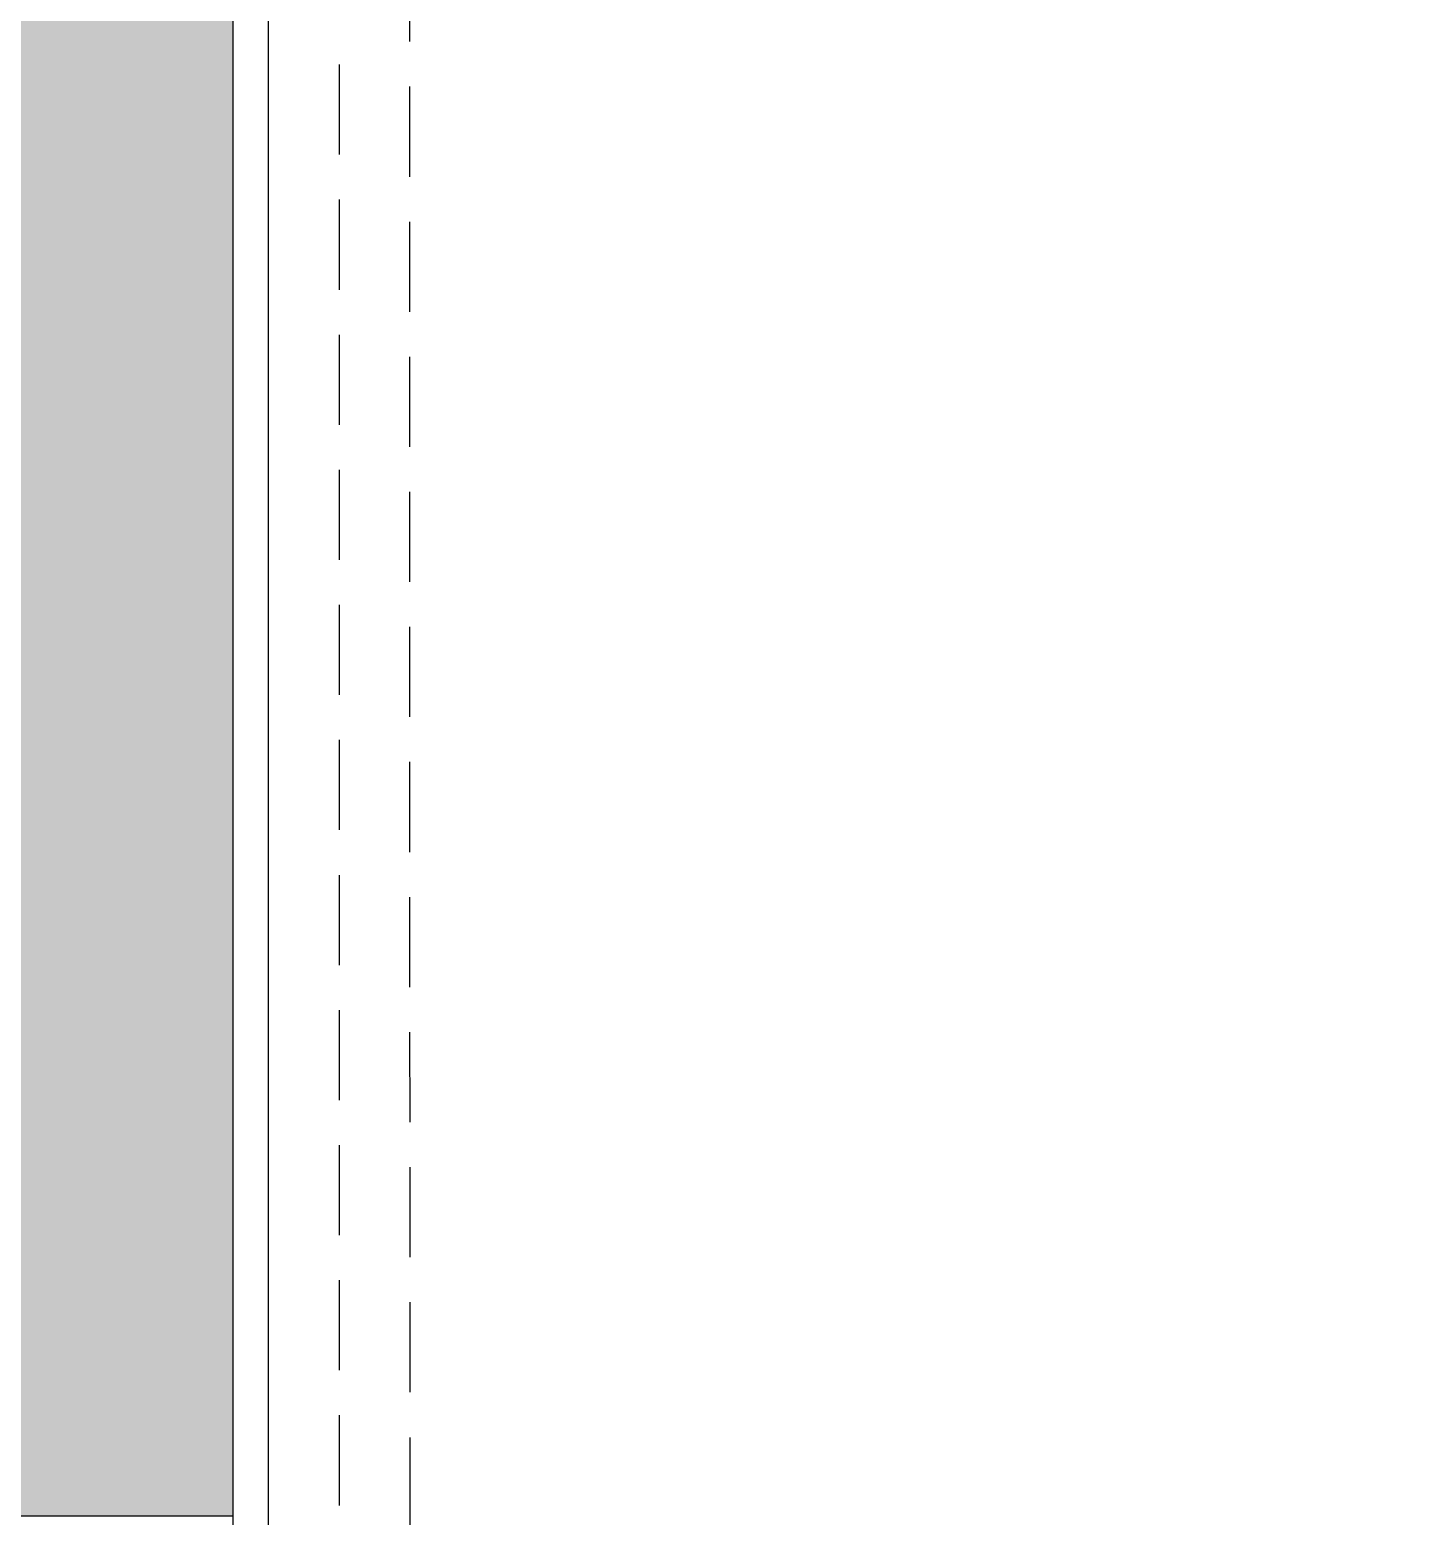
# Model space of a CAD drawing. Header units: inches. Extents: x 21 to 38546, y 13 to 15001.
# Drawn here: x 4682.4 to 4779.4, y 2402.1 to 2506.9 of the extents above; entities that cross this region are included whole.
import ezdxf

# ---------------------------------------------------------------- set-up
doc = ezdxf.new("R2010")
doc.units = ezdxf.units.IN
doc.header["$MEASUREMENT"] = 0
doc.linetypes.add('HIDDEN', pattern=[9.525, 6.35, -3.175])
for name, color, linetype, lineweight in [('Z_MİM_-KM-PATTERN-STRC', 8, 'Continuous', 25), ('Z_MİM_-KM-STRC-CONCRETE', 8, 'Continuous', 25), ('Z_MİM_-KM-STRS-HID', 8, 'HIDDEN', 25), ('Z_MİM_-KM-WALL-PL', 8, 'Continuous', 25), ('Z_MİM_-KM-WALL-PLASTER', 8, 'Continuous', 25), ('Z_MİM_00', 8, 'Continuous', 25)]:
    doc.layers.add(name, color=color, linetype=linetype, lineweight=lineweight)

# ---------------------------------------------------------------- blocks, each defined once
blk = doc.blocks.new('-KM_Kolon_ZK')
at = {"layer": 'Z_MİM_-KM-PATTERN-STRC'}
blk.add_hatch(color=256, dxfattribs=at).paths.add_polyline_path([(1335, 1600), (1365, 1600), (1365, 1420), (1335, 1420)], flags=0)
at = {"layer": 'Z_MİM_-KM-STRC-CONCRETE'}
blk.add_lwpolyline([(1335, 1600), (1365, 1600), (1365, 1420), (1335, 1420)], close=True, dxfattribs=at)
blk = doc.blocks.new('-KM_Merdiven')
at = {"layer": 'Z_MİM_-KM-STRS-HID'}
blk.add_lwpolyline([(20012.26, 2400.2), (20012.25, 2565.03), (20577.25, 2565.03), (20577.25, 2110.03), (20582.26, 2110.03), (20582.25, 2570.03), (20007.25, 2570.03), (20007.25, 2402.61)], dxfattribs=at)

msp = doc.modelspace()

# ---------------------------------------------------------------- linework, layer by layer
at = {"layer": 'Z_MİM_-KM-WALL-PL'}
msp.add_line((4696.76, 2402.08), (4696.76, 2122.08), dxfattribs=at)
at = {"layer": 'Z_MİM_-KM-WALL-PLASTER'}
msp.add_lwpolyline([(6814.26, 1859.58), (5339.26, 1859.58), (5339.26, 1944.58), (5359.26, 1944.58), (5359.26, 1879.58), (5569.26, 1879.58), (5569.26, 2559.61), (5444.26, 2559.61), (5444.26, 2089.58), (5284.26, 2089.58), (5284.26, 2554.58), (4699.26, 2554.58), (4699.26, 2089.58), (4644.26, 2089.58), (4644.26, 1859.58), (3041.76, 1859.58)], dxfattribs=at)

# ---------------------------------------------------------------- block references
at = {"layer": 'Z_MİM_-KM-STRC-CONCRETE'}
msp.add_blockref('-KM_Kolon_ZK', (3331.76, 982.08), dxfattribs=at)
at = {"layer": 'Z_MİM_00'}
msp.add_blockref('-KM_Merdiven', (-15302.99, -17.95), dxfattribs=at)

doc.saveas('drawing.dxf')
